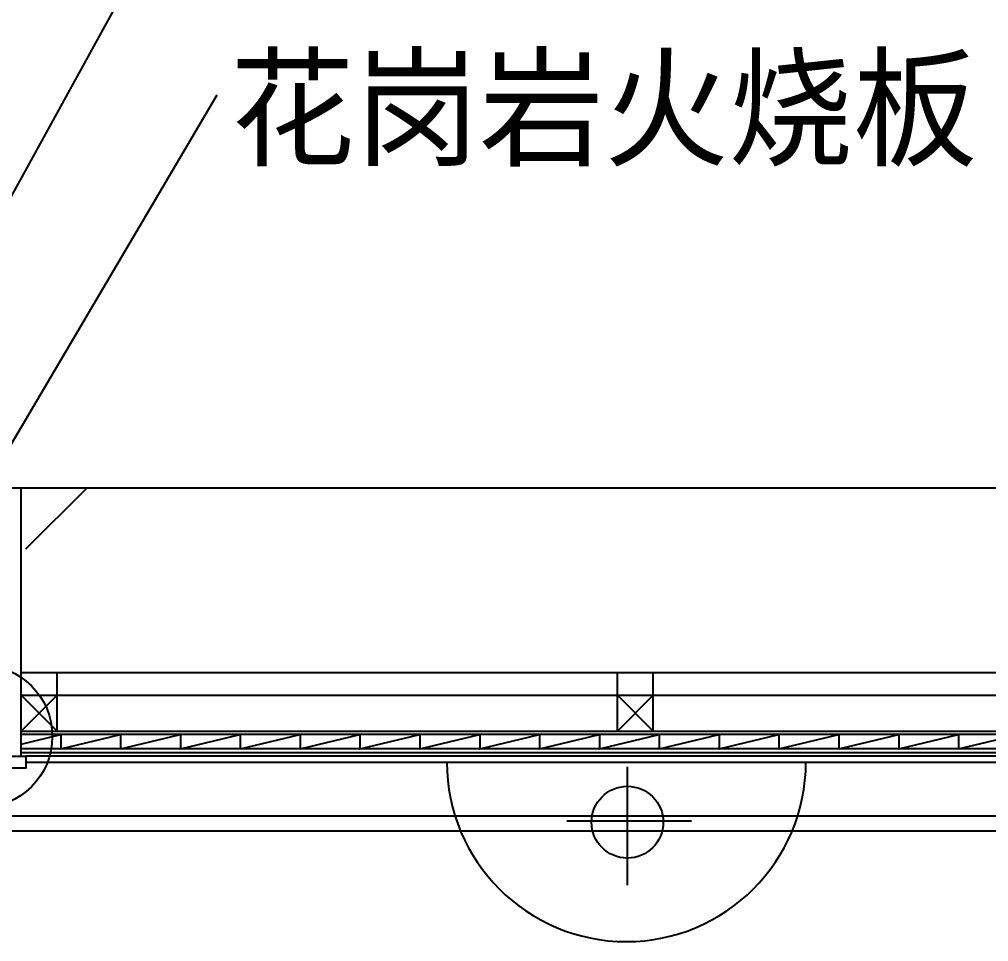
# Model space of a CAD drawing. Header units: metres. Extents: x 103 to 7206, y 244 to 9376.
# Drawn here: x 3408 to 4218, y 3086 to 3856 of the extents above; entities that cross this region are included whole.
import ezdxf

# ---------------------------------------------------------------- set-up
doc = ezdxf.new("R2010")
doc.units = ezdxf.units.M
for name, color, linetype in [('2', 2, 'Continuous'), ('3', 3, 'Continuous'), ('4', 4, 'Continuous'), ('7', 7, 'Continuous'), ('BH', 3, 'Continuous'), ('DIM', 3, 'Continuous'), ('TEXT', 3, 'Continuous')]:
    doc.layers.add(name, color=color, linetype=linetype)
doc.dimstyles.get("Standard").update_dxf_attribs({"dimtxt": 2.5, "dimasz": 2.5, "dimexe": 1.25, "dimexo": 0.625, "dimtad": 1, "dimcen": 2.5, "dimazin": 3, "dimtfac": 1, "dimtmove": 0, "dimatfit": 3})

# ---------------------------------------------------------------- blocks, each defined once
blk = doc.blocks.new('BH1')
at = {"layer": 'BH'}
for p, q in [((3, 0), (3, 100)), ((15, 0), (15, 100))]:
    blk.add_line(p, q, dxfattribs=at)
blk.add_lwpolyline([(15, 100), (3, 50), (15, 50), (3, 0), (15, 0)], dxfattribs=at)

msp = doc.modelspace()

# ---------------------------------------------------------------- hatches: boundary and pattern name
at = {"layer": 'BH'}
h = msp.add_hatch(dxfattribs=at)
h.set_pattern_fill('ANSI31', scale=300)
h.paths.add_polyline_path([(4432.78, 3464.76), (3413.78, 3464.76), (3413.78, 3310.57), (4432.78, 3310.57)])

# ---------------------------------------------------------------- linework, layer by layer
at = {"layer": '2'}
for p, q in [((2735.84, 3464.76), (4688.78, 3464.76)), ((3409.78, 3310.57), (3409.78, 3464.76)), ((3409.78, 3310.57), (4420.78, 3310.57))]:
    msp.add_line(p, q, dxfattribs=at)
at = {"layer": '3'}
for p, q in [((2735.84, 3464.76), (4543.07, 3464.76)), ((3409.78, 3291.57), (3439.78, 3261.57)), ((3409.78, 3261.57), (3439.78, 3291.57)), ((3937.78, 3291.57), (3907.78, 3261.57)), ((3907.78, 3291.57), (3937.78, 3261.57)), ((3409.78, 3243.57), (4420.78, 3243.57)), ((3916.17, 3132.81), (3916.17, 3231.6)), ((3865.68, 3186.41), (3969.81, 3186.41))]:
    msp.add_line(p, q, dxfattribs=at)
at = {"layer": '4'}
msp.add_lwpolyline([(4388.78, 3240.57), (4388.78, 3230.57), (4363.78, 3230.57), (4363.78, 3240.57), (3413.78, 3240.57), (3413.78, 3230.57), (3388.78, 3230.57), (3388.78, 3250.57), (3350.78, 3250.57), (3350.78, 3262.57), (3338.78, 3262.57), (3338.78, 3358.57)], dxfattribs=at)
at = {"layer": '7'}
for p, q in [((3409.78, 3240.57), (3409.78, 3464.76)), ((3439.78, 3261.57), (3439.78, 3310.57)), ((3907.78, 3261.57), (3907.78, 3310.57)), ((3937.78, 3261.57), (3937.78, 3310.57)), ((3409.78, 3291.57), (4420.78, 3291.57)), ((3409.78, 3261.57), (4420.78, 3261.57)), ((3388.78, 3240.57), (3413.78, 3240.57)), ((3413.78, 3235.57), (4363.78, 3235.57)), ((2794.19, 3190.57), (4388.78, 3190.57)), ((2796.84, 3178.07), (4388.78, 3178.07))]:
    msp.add_line(p, q, dxfattribs=at)
msp.add_circle((3916.17, 3185.36), 30, dxfattribs=at)
msp.add_arc((3915.28, 3235.57), 150, 180, 360, dxfattribs=at)
at = {"layer": 'BH'}
for p, q in [((3442.78, 3258.57), (3409.78, 3258.57)), ((3442.78, 3246.57), (3409.78, 3246.57))]:
    msp.add_line(p, q, dxfattribs=at)
msp.add_lwpolyline([(3409.78, 3250.65), (3442.78, 3258.57), (3442.78, 3246.57)], dxfattribs=at)
at = {"layer": 'DIM'}
msp.add_circle((3376.07, 3257.11), 59.72, dxfattribs=at)

# ---------------------------------------------------------------- block references
at = {"layer": '3', "xscale": -1, "rotation": 90}
for p in [(3542.78, 3261.57), (3642.78, 3261.57), (3742.78, 3261.57), (3842.78, 3261.57), (3942.78, 3261.57), (4042.78, 3261.57), (4142.78, 3261.57), (4242.78, 3261.57)]:
    msp.add_blockref('BH1', p, dxfattribs=at)

# ---------------------------------------------------------------- texts
at = {"layer": 'TEXT'}
msp.add_text('花岗岩火烧板', height=80, dxfattribs=at).set_placement((3584.51, 3742.19))

# ---------------------------------------------------------------- leaders
at = {"layer": 'DIM'}
for points in [[(3087.69, 3364.48), (3523.78, 4193.64)], [(3186.97, 3318.42), (3559.25, 3995.21)], [(3350.06, 3414.09), (3573.42, 3793.23)]]:
    msp.add_leader(points, dimstyle='Standard', dxfattribs=at)

doc.saveas('drawing.dxf')
